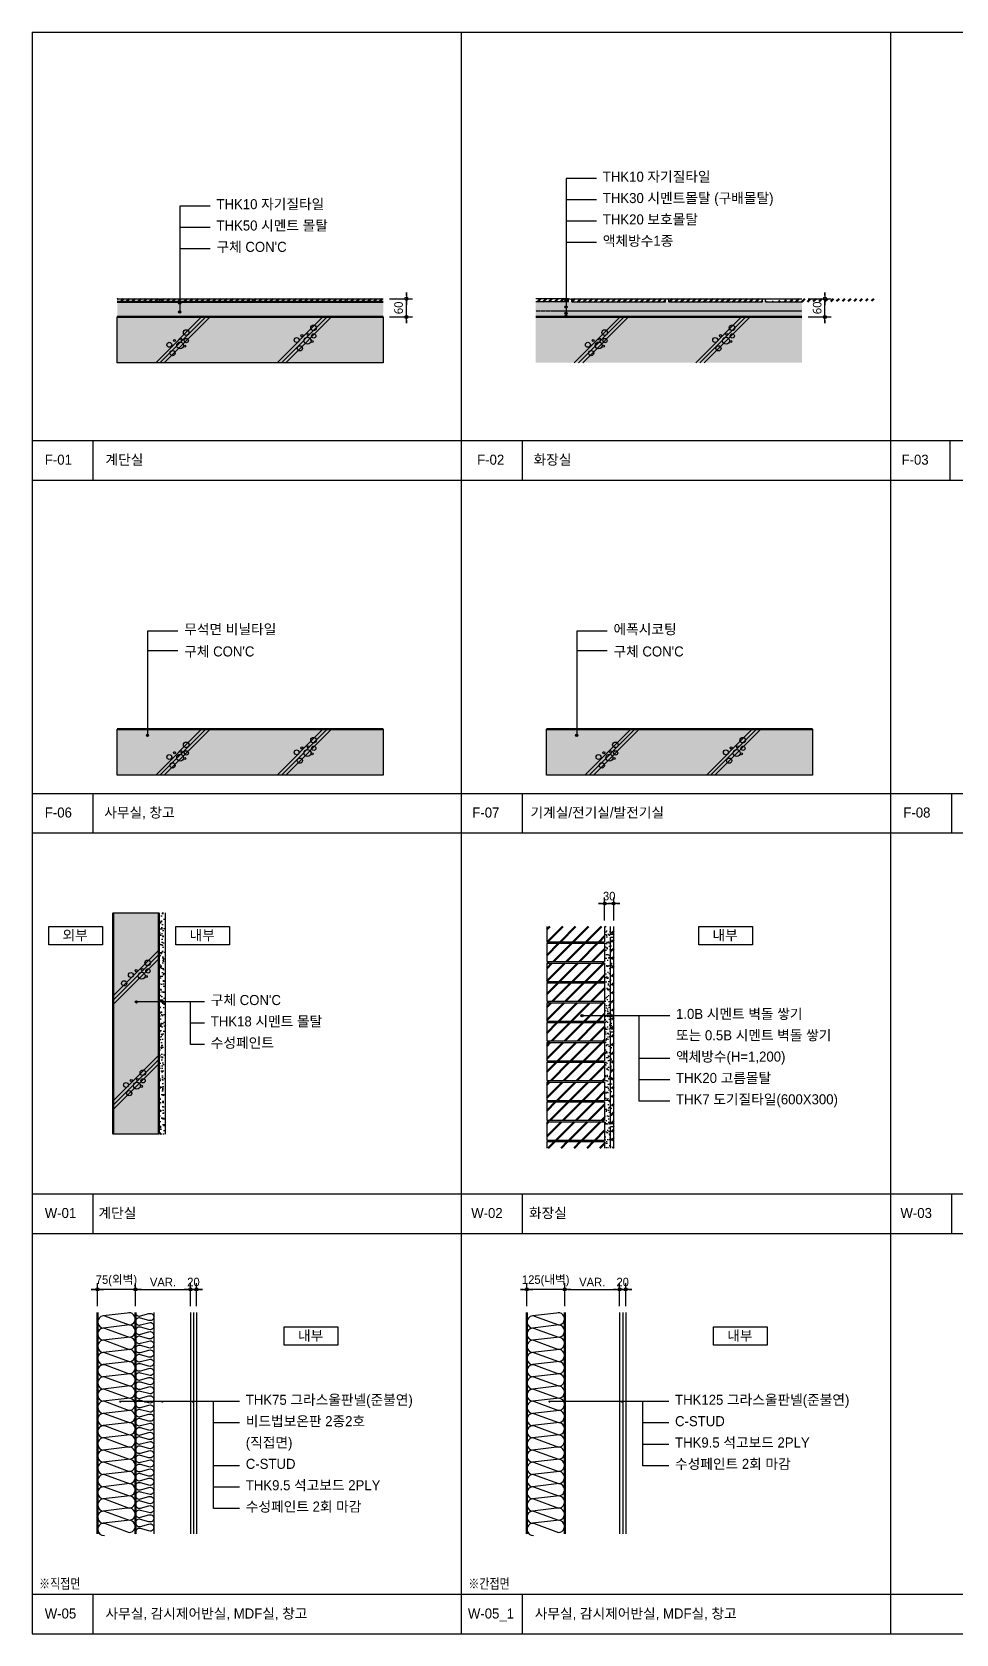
# Model space of a CAD drawing. Header units: millimetres. Extents: x 759136 to 783884, y -498149 to -492840.
# Drawn here: x 767636 to 770666, y -498091 to -492840 of the extents above; entities that cross this region are included whole.
import ezdxf

# ---------------------------------------------------------------- set-up
doc = ezdxf.new("R2010")
doc.units = ezdxf.units.MM
doc.linetypes.add('HIDDEN', pattern=[2, 1, -1])
doc.layers.get('DEFPOINTS').update_dxf_attribs({"lineweight": 13})
for name, color, linetype in [('3TEX', 3, 'Continuous'), ('4ETC', 4, 'Continuous'), ('7SYM', 7, 'Continuous'), ('9', 7, 'Continuous'), ('COLM', 2, 'Continuous'), ('DETL', 6, 'Continuous'), ('DIM', 8, 'Continuous'), ('ETC', 8, 'Continuous'), ('FIN', 6, 'Continuous'), ('FIN1', 8, 'Continuous'), ('HAT', 5, 'Continuous'), ('HAT9', 9, 'Continuous'), ('S2', 253, 'Continuous'), ('SY', 1, 'Continuous'), ('TEXT', 7, 'Continuous'), ('WAL', 3, 'Continuous')]:
    doc.layers.add(name, color=color, linetype=linetype)
doc.layers.add('보조선', color=155, linetype='Continuous', plot=False)
doc.styles.add('1', font='')
doc.styles.add('나눔고딕', font='')
doc.styles.add('울릉도L', font='')
doc.styles.get('1').set_extended_font_data('Dotum')
doc.styles.get('나눔고딕').set_extended_font_data('Dotum')
doc.styles.get('울릉도L').set_extended_font_data('NanumGothic')
doc.dimstyles.new('SAMOO-3', dxfattribs={"dimscale": 200, "dimtxt": 3.5, "dimasz": 1, "dimexe": 2, "dimexo": 2, "dimgap": 1, "dimtad": 1, "dimdec": 0, "dimlunit": 6, "dimtxsty": '나눔고딕', "dimblk": 'dimdot', "dimcen": 2.5, "dimdle": 1.5, "dimclrt": 2, "dimazin": 0, "dimtfac": 1, "dimtdec": 0, "dimtix": 1, "dimtmove": 2, "dimatfit": 3, "dimfxl": 1, "dimtvp": 1, "dimtolj": 1, "dimtzin": 0, "dimarcsym": 0})
pattern_1 = [(45, (-17008227.869, -825383.398), (-9.428090416, 9.428090416), [])]
pattern_2 = [(45, (-17004039.501, -824070.66), (-9.428090416, 9.428090416), [])]
pattern_3 = [(45, (-17004038.872, -824070.66), (-9.428090416, 9.428090416), [])]

# ---------------------------------------------------------------- blocks, each defined once
blk = doc.blocks.new('dimdot')
blk.add_line((-2, 0), (2, 0))
blk.add_circle((0, 0), 0.5)
blk = doc.blocks.new('*D32')
at = {"layer": 'DEFPOINTS', "color": 0}
for p in [(769543.9, -495696.3), (769513.9, -495771.7), (769543.9, -495771.7)]:
    blk.add_point(p, dxfattribs=at)
at = {"layer": 'DIM', "color": 0, "lineweight": -2}
for p, q in [((769513.9, -495751.7), (769513.9, -495676.3)), ((769543.9, -495751.7), (769543.9, -495676.3)), ((769503.9, -495696.3), (769493.9, -495696.3)), ((769513.9, -495696.3), (769543.9, -495696.3)), ((769553.9, -495696.3), (769563.9, -495696.3))]:
    blk.add_line(p, q, dxfattribs=at)
at = {"layer": 'DIM', "color": 0, "lineweight": -2, "xscale": 10, "yscale": 10, "zscale": 10}
blk.add_blockref('dimdot', (769513.9, -495696.3), dxfattribs=at)
at = {"layer": 'DIM', "color": 0, "lineweight": -2, "xscale": 10, "yscale": 10, "zscale": 10, "rotation": 180}
blk.add_blockref('dimdot', (769543.9, -495696.3), dxfattribs=at)
at = {"layer": 'DIM', "color": 2, "insert": (769528.9, -495672.2), "char_height": 28, "attachment_point": 5, "style": '나눔고딕'}
blk.add_mtext('\\A1;30', dxfattribs=at)
blk = doc.blocks.new('*D34')
at = {"layer": 'DEFPOINTS', "color": 0}
for p in [(768788, -493713.8), (768863.5, -493713.8), (768788, -493773.8)]:
    blk.add_point(p, dxfattribs=at)
at = {"layer": 'DIM', "color": 0, "lineweight": -2}
for p, q in [((768863.5, -493703.8), (768863.5, -493693.8)), ((768808, -493713.8), (768883.5, -493713.8)), ((768863.5, -493773.8), (768863.5, -493713.8)), ((768808, -493773.8), (768883.5, -493773.8)), ((768863.5, -493783.8), (768863.5, -493793.8))]:
    blk.add_line(p, q, dxfattribs=at)
at = {"layer": 'DIM', "color": 0, "lineweight": -2, "xscale": 10, "yscale": 10, "zscale": 10}
for p, rotation in [((768863.5, -493713.8), 270), ((768863.5, -493773.8), 90)]:
    blk.add_blockref('dimdot', p, dxfattribs=dict(at, rotation=rotation))
at = {"layer": 'DIM', "color": 2, "insert": (768838.2, -493743.8), "char_height": 28, "attachment_point": 5, "rotation": 90, "style": '울릉도L'}
blk.add_mtext('\\A1;60', dxfattribs=at)
blk = doc.blocks.new('*D35')
at = {"layer": 'DEFPOINTS', "color": 0}
for p in [(770161, -493713.8), (770236.5, -493713.8), (770161, -493773.8)]:
    blk.add_point(p, dxfattribs=at)
at = {"layer": 'DIM', "color": 0, "lineweight": -2}
for p, q in [((770236.5, -493703.8), (770236.5, -493693.8)), ((770181, -493713.8), (770256.5, -493713.8)), ((770236.5, -493773.8), (770236.5, -493713.8)), ((770181, -493773.8), (770256.5, -493773.8)), ((770236.5, -493783.8), (770236.5, -493793.8))]:
    blk.add_line(p, q, dxfattribs=at)
at = {"layer": 'DIM', "color": 0, "lineweight": -2, "xscale": 10, "yscale": 10, "zscale": 10}
for p, rotation in [((770236.5, -493713.8), 270), ((770236.5, -493773.8), 90)]:
    blk.add_blockref('dimdot', p, dxfattribs=dict(at, rotation=rotation))
at = {"layer": 'DIM', "color": 2, "insert": (770211.2, -493743.8), "char_height": 28, "attachment_point": 5, "rotation": 90, "style": '울릉도L'}
blk.add_mtext('\\A1;60', dxfattribs=at)
blk = doc.blocks.new('*D36')
at = {"layer": 'DEFPOINTS', "color": 0}
for p in [(768155.2, -496961.2), (768155.2, -497036.7), (768175.2, -497036.7)]:
    blk.add_point(p, dxfattribs=at)
at = {"layer": 'DIM', "color": 0, "lineweight": -2}
for p, q in [((768155.2, -497016.7), (768155.2, -496941.2)), ((768175.2, -497016.7), (768175.2, -496941.2)), ((768145.2, -496961.2), (768135.2, -496961.2)), ((768175.2, -496961.2), (768155.2, -496961.2)), ((768185.2, -496961.2), (768195.2, -496961.2))]:
    blk.add_line(p, q, dxfattribs=at)
at = {"layer": 'DIM', "color": 0, "lineweight": -2, "xscale": 10, "yscale": 10, "zscale": 10}
blk.add_blockref('dimdot', (768155.2, -496961.2), dxfattribs=at)
at = {"layer": 'DIM', "color": 0, "lineweight": -2, "xscale": 10, "yscale": 10, "zscale": 10, "rotation": 180}
blk.add_blockref('dimdot', (768175.2, -496961.2), dxfattribs=at)
at = {"layer": 'DIM', "color": 2, "insert": (768165.2, -496937.2), "char_height": 28, "attachment_point": 5, "style": '나눔고딕'}
blk.add_mtext('\\A1;20', dxfattribs=at)
blk = doc.blocks.new('*D37')
at = {"layer": 'DEFPOINTS', "color": 0}
for p in [(768155.2, -496961.2), (767975.2, -497036.7), (768155.2, -497036.7)]:
    blk.add_point(p, dxfattribs=at)
at = {"layer": 'DIM', "color": 0, "lineweight": -2}
for p, q in [((767975.2, -497016.7), (767975.2, -496941.2)), ((768155.2, -497016.7), (768155.2, -496941.2)), ((767985.2, -496961.2), (768145.2, -496961.2))]:
    blk.add_line(p, q, dxfattribs=at)
at = {"layer": 'DIM', "color": 0, "lineweight": -2, "xscale": 10, "yscale": 10, "zscale": 10, "rotation": 180}
blk.add_blockref('dimdot', (767975.2, -496961.2), dxfattribs=at)
at = {"layer": 'DIM', "color": 0, "lineweight": -2, "xscale": 10, "yscale": 10, "zscale": 10}
blk.add_blockref('dimdot', (768155.2, -496961.2), dxfattribs=at)
at = {"layer": 'DIM', "color": 2, "insert": (768065.2, -496937.2), "char_height": 28, "attachment_point": 5, "style": '나눔고딕'}
blk.add_mtext('\\A1;VAR.', dxfattribs=at)
blk = doc.blocks.new('*D38')
at = {"layer": 'DEFPOINTS', "color": 0}
for p in [(767850.2, -496961.2), (767850.2, -497036.7), (767975.2, -497036.7)]:
    blk.add_point(p, dxfattribs=at)
at = {"layer": 'DIM', "color": 0, "lineweight": -2}
for p, q in [((767850.2, -497016.7), (767850.2, -496941.2)), ((767975.2, -497016.7), (767975.2, -496941.2)), ((767840.2, -496961.2), (767830.2, -496961.2)), ((767975.2, -496961.2), (767850.2, -496961.2)), ((767985.2, -496961.2), (767995.2, -496961.2))]:
    blk.add_line(p, q, dxfattribs=at)
at = {"layer": 'DIM', "color": 0, "lineweight": -2, "xscale": 10, "yscale": 10, "zscale": 10}
blk.add_blockref('dimdot', (767850.2, -496961.2), dxfattribs=at)
at = {"layer": 'DIM', "color": 0, "lineweight": -2, "xscale": 10, "yscale": 10, "zscale": 10, "rotation": 180}
blk.add_blockref('dimdot', (767975.2, -496961.2), dxfattribs=at)
at = {"layer": 'DIM', "color": 2, "insert": (767912.7, -496933.3), "char_height": 28, "attachment_point": 5, "style": '나눔고딕'}
blk.add_mtext('\\A1;75(외벽)', dxfattribs=at)
blk = doc.blocks.new('insul2')
blk.add_lwpolyline([(0.199, 0.194), (0.439, 0.844, 1.172784), (0.127, 0.794), (0.199, 0.164, 0.995634), (0.519, 0.194)], format="xyb")
blk = doc.blocks.new('*D16')
at = {"layer": 'DEFPOINTS', "color": 0}
for p in [(769563.2, -496961.2), (769563.2, -497036.7), (769583.2, -497036.7)]:
    blk.add_point(p, dxfattribs=at)
at = {"layer": 'DIM', "color": 0, "lineweight": -2}
for p, q in [((769563.2, -497016.7), (769563.2, -496941.2)), ((769583.2, -497016.7), (769583.2, -496941.2)), ((769553.2, -496961.2), (769543.2, -496961.2)), ((769583.2, -496961.2), (769563.2, -496961.2)), ((769593.2, -496961.2), (769603.2, -496961.2))]:
    blk.add_line(p, q, dxfattribs=at)
at = {"layer": 'DIM', "color": 0, "lineweight": -2, "xscale": 10, "yscale": 10, "zscale": 10}
blk.add_blockref('dimdot', (769563.2, -496961.2), dxfattribs=at)
at = {"layer": 'DIM', "color": 0, "lineweight": -2, "xscale": 10, "yscale": 10, "zscale": 10, "rotation": 180}
blk.add_blockref('dimdot', (769583.2, -496961.2), dxfattribs=at)
at = {"layer": 'DIM', "color": 2, "insert": (769573.2, -496937.2), "char_height": 28, "attachment_point": 5, "style": '나눔고딕'}
blk.add_mtext('\\A1;20', dxfattribs=at)
blk = doc.blocks.new('*D17')
at = {"layer": 'DEFPOINTS', "color": 0}
for p in [(769563.2, -496961.2), (769383.2, -497036.7), (769563.2, -497036.7)]:
    blk.add_point(p, dxfattribs=at)
at = {"layer": 'DIM', "color": 0, "lineweight": -2}
for p, q in [((769383.2, -497016.7), (769383.2, -496941.2)), ((769563.2, -497016.7), (769563.2, -496941.2)), ((769393.2, -496961.2), (769553.2, -496961.2))]:
    blk.add_line(p, q, dxfattribs=at)
at = {"layer": 'DIM', "color": 0, "lineweight": -2, "xscale": 10, "yscale": 10, "zscale": 10, "rotation": 180}
blk.add_blockref('dimdot', (769383.2, -496961.2), dxfattribs=at)
at = {"layer": 'DIM', "color": 0, "lineweight": -2, "xscale": 10, "yscale": 10, "zscale": 10}
blk.add_blockref('dimdot', (769563.2, -496961.2), dxfattribs=at)
at = {"layer": 'DIM', "color": 2, "insert": (769473.2, -496937.2), "char_height": 28, "attachment_point": 5, "style": '나눔고딕'}
blk.add_mtext('\\A1;VAR.', dxfattribs=at)
blk = doc.blocks.new('*D18')
at = {"layer": 'DEFPOINTS', "color": 0}
for p in [(769258.2, -496961.2), (769258.2, -497036.7), (769383.2, -497036.7)]:
    blk.add_point(p, dxfattribs=at)
at = {"layer": 'DIM', "color": 0, "lineweight": -2}
for p, q in [((769258.2, -497016.7), (769258.2, -496941.2)), ((769383.2, -497016.7), (769383.2, -496941.2)), ((769248.2, -496961.2), (769238.2, -496961.2)), ((769383.2, -496961.2), (769258.2, -496961.2)), ((769393.2, -496961.2), (769403.2, -496961.2))]:
    blk.add_line(p, q, dxfattribs=at)
at = {"layer": 'DIM', "color": 0, "lineweight": -2, "xscale": 10, "yscale": 10, "zscale": 10}
blk.add_blockref('dimdot', (769258.2, -496961.2), dxfattribs=at)
at = {"layer": 'DIM', "color": 0, "lineweight": -2, "xscale": 10, "yscale": 10, "zscale": 10, "rotation": 180}
blk.add_blockref('dimdot', (769383.2, -496961.2), dxfattribs=at)
at = {"layer": 'DIM', "color": 2, "insert": (769320.7, -496933.3), "char_height": 28, "attachment_point": 5, "style": '나눔고딕'}
blk.add_mtext('\\A1;125(내벽)', dxfattribs=at)

msp = doc.modelspace()

# ---------------------------------------------------------------- hatches: boundary and pattern name
at = {"layer": 'FIN1'}
h = msp.add_hatch(dxfattribs=at)
h.set_pattern_fill('AR-SAND', color=256, scale=10, style=0)
h.set_pattern_definition([(37.5, (-17008170.676, -832031.241), (-0.629933581, 19.26823769), [0, -15.2, 0, -17, 0, -16.25]), (7.5, (-17008170.676, -832031.241), (17.697767053, 28.221460652), [0, -8.2, 0, -13.7, 0, -5.25]), (327.5, (-17008182.976, -832031.241), (31.141418618, 0.056590535), [0, -5, 0, -18, 0, -23.5]), (317.5, (-17008182.976, -832031.241), (30.061266046, 8.77675565), [0, -2.5, 0, -11.8, 0, -13.5])])
edge = h.paths.add_edge_path()
edge.add_line((767915.2, -493723.8), (768788, -493723.8))
edge.add_line((768788, -493723.8), (768787.3, -493773.8))
edge.add_line((768787.3, -493773.8), (767915.8, -493773.8))
edge.add_line((767915.8, -493773.8), (767915.2, -493703.8))
h = msp.add_hatch(dxfattribs=at)
h.set_pattern_fill('AR-SAND', color=256, scale=10, style=0)
h.set_pattern_definition([(37.5, (-17004141.68, -830889.146), (-0.629933581, 19.26823769), [0, -15.2, 0, -17, 0, -16.25]), (7.5, (-17004141.68, -830889.146), (17.697767053, 28.221460652), [0, -8.2, 0, -13.7, 0, -5.25]), (327.5, (-17004153.98, -830889.146), (31.141418618, 0.056590535), [0, -5, 0, -18, 0, -23.5]), (317.5, (-17004153.98, -830889.146), (30.061266046, 8.77675565), [0, -2.5, 0, -11.8, 0, -13.5])])
h.paths.add_polyline_path([(770161, -493723.8), (770161, -493773.8), (769288.2, -493773.8), (769288.2, -493723.8)])
h = msp.add_hatch(dxfattribs=at)
h.set_pattern_fill('AR-SAND', color=256, scale=10, style=0)
h.set_pattern_definition([(37.5, (-17009654.307, -832179.44), (-0.629933581, 19.26823769), [0, -15.2, 0, -17, 0, -16.25]), (7.5, (-17009654.307, -832179.44), (17.697767053, 28.221460652), [0, -8.2, 0, -13.7, 0, -5.25]), (327.5, (-17009666.607, -832179.44), (31.141418618, 0.056590535), [0, -5, 0, -18, 0, -23.5]), (317.5, (-17009666.607, -832179.44), (30.061266046, 8.77675565), [0, -2.5, 0, -11.8, 0, -13.5])])
h.paths.add_polyline_path([(768052.2, -495726.4), (768070.2, -495726.4), (768070.2, -496452.6), (768052.2, -496452.6)])
h = msp.add_hatch(dxfattribs=at)
h.set_pattern_fill('AR-SAND', color=256, scale=10, style=0)
h.set_pattern_definition([(37.5, (-17006901.852, -823949.294), (-0.629933581, 19.26823769), [0, -15.2, 0, -17, 0, -16.25]), (7.5, (-17006901.852, -823949.294), (17.697767053, 28.221460652), [0, -8.2, 0, -13.7, 0, -5.25]), (327.5, (-17006914.152, -823949.294), (31.141418618, 0.056590535), [0, -5, 0, -18, 0, -23.5]), (317.5, (-17006914.152, -823949.294), (30.061266046, 8.77675565), [0, -2.5, 0, -11.8, 0, -13.5])])
h.paths.add_polyline_path([(769513.9, -495771.7), (769536.9, -495771.7), (769536.9, -496497.9), (769513.9, -496497.9)])
at = {"layer": 'HAT', "lineweight": 50}
h = msp.add_hatch(dxfattribs=at)
h.set_pattern_fill('_USER', color=256, scale=13.333333, angle=45, pattern_type=0)
h.set_pattern_definition(pattern_1)
h.paths.add_polyline_path([(767915.2, -493713.8), (767915.2, -493723.8), (768052.8, -493723.8), (768052.8, -493713.8)])
h = msp.add_hatch(dxfattribs=at)
h.set_pattern_fill('_USER', color=256, scale=13.333333, angle=45, pattern_type=0)
h.set_pattern_definition(pattern_1)
h.paths.add_polyline_path([(768057.8, -493723.8), (768357.8, -493723.8), (768357.8, -493713.8), (768057.8, -493713.8)])
h = msp.add_hatch(dxfattribs=at)
h.set_pattern_fill('_USER', color=256, scale=13.333333, angle=45, pattern_type=0)
h.set_pattern_definition(pattern_1)
h.paths.add_polyline_path([(768362.8, -493723.8), (768662.8, -493723.8), (768662.8, -493713.8), (768362.8, -493713.8)])
h = msp.add_hatch(dxfattribs=at)
h.set_pattern_fill('_USER', color=256, scale=13.333333, angle=45, pattern_type=0)
h.set_pattern_definition(pattern_1)
h.paths.add_polyline_path([(768788, -493723.8), (768788, -493713.8), (768667.8, -493713.8), (768667.8, -493723.8)])
h = msp.add_hatch(dxfattribs=at)
h.set_pattern_fill('_USER', color=256, scale=13.333333, angle=45, pattern_type=0)
h.set_pattern_definition(pattern_3)
h.paths.add_polyline_path([(769395.6, -493723.8), (769395.6, -493713.8), (769288.2, -493713.8), (769288.2, -493723.8)])
h = msp.add_hatch(dxfattribs=at)
h.set_pattern_fill('_USER', color=256, scale=13.333333, angle=45, pattern_type=0)
h.set_pattern_definition(pattern_3)
h.paths.add_polyline_path([(769406.7, -493723.8), (769406.7, -493713.8), (769714, -493713.8), (769714, -493723.8)])
h = msp.add_hatch(dxfattribs=at)
h.set_pattern_fill('_USER', color=256, scale=13.333333, angle=45, pattern_type=0)
h.set_pattern_definition(pattern_2)
h.paths.add_polyline_path([(769724, -493723.8), (769724, -493713.8), (770031.2, -493713.8), (770031.2, -493723.8)])
h = msp.add_hatch(dxfattribs=at)
h.set_pattern_fill('_USER', color=256, scale=13.333333, angle=45, pattern_type=0)
h.set_pattern_definition(pattern_2)
edge = h.paths.add_edge_path()
edge.add_line((770398.4, -493720.8), (770398.4, -493713.8))
edge.add_line((770041.2, -493713.8), (770160.4, -493713.8))
edge.add_line((770041.2, -493723.8), (770041.2, -493713.8))
edge.add_line((770041.2, -493723.8), (770160.4, -493723.8))
h = msp.add_hatch(dxfattribs=at)
h.set_pattern_fill('_USER', color=256, scale=20, angle=45, pattern_type=0)
h.set_pattern_definition([(45, (-17006880.174, -831082.717), (-14.142135624, 14.142135624), [])])
h.paths.add_polyline_path([(769536.9, -495771.7), (769543.9, -495771.7), (769543.9, -495797.1), (769536.9, -495797.1)])
h.paths.add_polyline_path([(769536.9, -495807.1), (769543.9, -495807.1), (769543.9, -496107.1), (769536.9, -496107.1)])
h.paths.add_polyline_path([(769536.9, -496117.1), (769543.9, -496117.1), (769543.9, -496417.1), (769536.9, -496417.1)])
h.paths.add_polyline_path([(769536.9, -496427.1), (769543.9, -496427.1), (769543.9, -496497.9), (769536.9, -496497.9)])
at = {"layer": 'HAT9', "lineweight": 50}
h = msp.add_hatch(dxfattribs=at)
h.set_pattern_fill('_USER', color=256, scale=30, angle=45, pattern_type=0)
h.set_pattern_definition([(45, (-17013823.743, -827887.508), (-21.213203436, 21.213203436), [])])
h.paths.add_polyline_path([(769513.9, -495771.7), (769323.9, -495771.7), (769323.9, -495821.7), (769513.9, -495821.7)])
h.paths.add_polyline_path([(769513.9, -495826.7), (769323.9, -495826.7), (769323.9, -495886.7), (769513.9, -495886.7)])
h.paths.add_polyline_path([(769513.9, -495891.7), (769323.9, -495891.7), (769323.9, -495951.7), (769513.9, -495951.7)])
h.paths.add_polyline_path([(769513.9, -495956.7), (769323.9, -495956.7), (769323.9, -496016.7), (769513.9, -496016.7)])
h.paths.add_polyline_path([(769513.9, -496021.7), (769323.9, -496021.7), (769323.9, -496081.7), (769513.9, -496081.7)])
h.paths.add_polyline_path([(769513.9, -496086.7), (769323.9, -496086.7), (769323.9, -496146.7), (769513.9, -496146.7)])
h.paths.add_polyline_path([(769513.9, -496151.7), (769323.9, -496151.7), (769323.9, -496211.7), (769513.9, -496211.7)])
h.paths.add_polyline_path([(769513.9, -496241), (769513.9, -496216.7), (769323.9, -496216.7), (769323.9, -496276.7), (769513.9, -496276.7)])
h.paths.add_polyline_path([(769513.9, -496281.7), (769323.9, -496281.7), (769323.9, -496341.7), (769513.9, -496341.7)])
h.paths.add_polyline_path([(769513.9, -496346.7), (769323.9, -496346.7), (769323.9, -496406.7), (769513.9, -496406.7)])
h.paths.add_polyline_path([(769513.9, -496411.7), (769323.9, -496411.7), (769323.9, -496471.7), (769513.9, -496471.7)])
h.paths.add_polyline_path([(769513.9, -496476.7), (769323.9, -496476.7), (769323.9, -496497.9), (769513.9, -496497.9)])
at = {"layer": 'S2'}
for points in [[(767915.2, -493773.8), (768788, -493773.8), (768788, -493923.8), (767915.2, -493923.8)], [(769288.2, -493773.8), (770161, -493773.8), (770161, -493923.8), (769288.2, -493923.8)], [(767915.2, -495125.3), (768788, -495125.3), (768788, -495275.3), (767915.2, -495275.3)], [(769323.2, -495125.3), (770196, -495125.3), (770196, -495275.3), (769323.2, -495275.3)], [(768052.2, -495726.4), (768052.2, -496452.6), (767902.2, -496452.6), (767902.2, -495726.4)]]:
    msp.add_hatch(color=256, dxfattribs=at).paths.add_polyline_path(points)
at = {"layer": 'SY', "ltscale": 0.05}
h = msp.add_hatch(color=256, dxfattribs=at)
edge = h.paths.add_edge_path()
edge.add_arc((768120.3, -493728), 3.75, 90, 450)
h = msp.add_hatch(color=256, dxfattribs=at)
edge = h.paths.add_edge_path()
edge.add_arc((768120.3, -493728), 3.75, 90, 450, ccw=False)
h = msp.add_hatch(color=256, dxfattribs=at)
edge = h.paths.add_edge_path()
edge.add_arc((769387.5, -493718.8), 3.75, 90, 450)
h = msp.add_hatch(color=256, dxfattribs=at)
edge = h.paths.add_edge_path()
edge.add_arc((769387.5, -493718.8), 3.75, 90, 450, ccw=False)
h = msp.add_hatch(color=256, dxfattribs=at)
edge = h.paths.add_edge_path()
edge.add_arc((769387.5, -493741.3), 3.75, 90, 450)
h = msp.add_hatch(color=256, dxfattribs=at)
edge = h.paths.add_edge_path()
edge.add_arc((769387.5, -493741.3), 3.75, 90, 450, ccw=False)
h = msp.add_hatch(color=256, dxfattribs=at)
edge = h.paths.add_edge_path()
edge.add_arc((768120.3, -493757.6), 3.75, 90, 450)
h = msp.add_hatch(color=256, dxfattribs=at)
edge = h.paths.add_edge_path()
edge.add_arc((768120.3, -493757.6), 3.75, 90, 450, ccw=False)
h = msp.add_hatch(color=256, dxfattribs=at)
edge = h.paths.add_edge_path()
edge.add_arc((769387.5, -493761.7), 3.75, 90, 450)
h = msp.add_hatch(color=256, dxfattribs=at)
edge = h.paths.add_edge_path()
edge.add_arc((769387.5, -493761.7), 3.75, 90, 450, ccw=False)
h = msp.add_hatch(color=256, dxfattribs=at)
edge = h.paths.add_edge_path()
edge.add_arc((769387.5, -493771.8), 3.75, 90, 450, ccw=False)
h = msp.add_hatch(color=256, dxfattribs=at)
edge = h.paths.add_edge_path()
edge.add_arc((768014.5, -495145.3), 3.75, 90, 450)
h = msp.add_hatch(color=256, dxfattribs=at)
edge = h.paths.add_edge_path()
edge.add_arc((768014.5, -495145.3), 3.75, 90, 450, ccw=False)
h = msp.add_hatch(color=256, dxfattribs=at)
edge = h.paths.add_edge_path()
edge.add_arc((769422.5, -495145.3), 3.75, 90, 450)
h = msp.add_hatch(color=256, dxfattribs=at)
edge = h.paths.add_edge_path()
edge.add_arc((769422.5, -495145.3), 3.75, 90, 450, ccw=False)
h = msp.add_hatch(color=256, dxfattribs=at)
edge = h.paths.add_edge_path()
edge.add_arc((767978.3, -496018.7), 3.75, 90, 450)
h = msp.add_hatch(color=256, dxfattribs=at)
edge = h.paths.add_edge_path()
edge.add_arc((767978.3, -496018.7), 3.75, 90, 450, ccw=False)
h = msp.add_hatch(color=256, dxfattribs=at)
edge = h.paths.add_edge_path()
edge.add_arc((767978.3, -496018.7), 3.75, 90, 450, ccw=False)
h = msp.add_hatch(color=256, dxfattribs=at)
edge = h.paths.add_edge_path()
edge.add_arc((768064.6, -496018.7), 3.75, 90, 450)
h = msp.add_hatch(color=256, dxfattribs=at)
edge = h.paths.add_edge_path()
edge.add_arc((768064.6, -496018.7), 3.75, 90, 450, ccw=False)
h = msp.add_hatch(color=256, dxfattribs=at)
edge = h.paths.add_edge_path()
edge.add_arc((769440, -496064.1), 3.75, 90, 450)
h = msp.add_hatch(color=256, dxfattribs=at)
edge = h.paths.add_edge_path()
edge.add_arc((769440, -496064.1), 3.75, 90, 450, ccw=False)
h = msp.add_hatch(color=256, dxfattribs=at)
edge = h.paths.add_edge_path()
edge.add_arc((769525, -496064.1), 3.75, 90, 450)
h = msp.add_hatch(color=256, dxfattribs=at)
edge = h.paths.add_edge_path()
edge.add_arc((769525, -496064.1), 3.75, 90, 450, ccw=False)
h = msp.add_hatch(color=256, dxfattribs=at)
edge = h.paths.add_edge_path()
edge.add_arc((769536.3, -496064.1), 3.75, 90, 450)
h = msp.add_hatch(color=256, dxfattribs=at)
edge = h.paths.add_edge_path()
edge.add_arc((769536.3, -496064.1), 3.75, 90, 450, ccw=False)
h = msp.add_hatch(color=256, dxfattribs=at)
edge = h.paths.add_edge_path()
edge.add_arc((767925.1, -497329.1), 3.75, 90, 450)
h = msp.add_hatch(color=256, dxfattribs=at)
edge = h.paths.add_edge_path()
edge.add_arc((768006.2, -497329.1), 3.75, 90, 450)
h = msp.add_hatch(color=256, dxfattribs=at)
edge = h.paths.add_edge_path()
edge.add_arc((768063.3, -497329.1), 3.75, 90, 450)
h = msp.add_hatch(color=256, dxfattribs=at)
edge = h.paths.add_edge_path()
edge.add_arc((768163, -497329.1), 3.75, 90, 450)
h = msp.add_hatch(color=256, dxfattribs=at)
edge = h.paths.add_edge_path()
edge.add_arc((769333.1, -497329.1), 3.75, 90, 450)
h = msp.add_hatch(color=256, dxfattribs=at)
edge = h.paths.add_edge_path()
edge.add_arc((769571, -497329.1), 3.75, 90, 450)

# ---------------------------------------------------------------- linework, layer by layer
at = {"layer": '4ETC'}
for p, q in [((768052.8, -493713.8), (768052.8, -493723.8)), ((768057.8, -493713.8), (768057.8, -493723.8)), ((768357.8, -493713.8), (768357.8, -493723.8)), ((768362.8, -493713.8), (768362.8, -493723.8)), ((768662.8, -493713.8), (768662.8, -493723.8)), ((768667.8, -493713.8), (768667.8, -493723.8)), ((769395.6, -493713.8), (769288.2, -493713.8)), ((769395.6, -493723.8), (769288.2, -493723.8)), ((769395.6, -493723.8), (769395.6, -493713.8)), ((769406.7, -493713.8), (769714, -493713.8)), ((769406.7, -493723.8), (769406.7, -493713.8)), ((769406.7, -493723.8), (769714, -493723.8)), ((769714, -493723.8), (769714, -493713.8)), ((769724, -493713.8), (770031.2, -493713.8)), ((769724, -493723.8), (769724, -493713.8)), ((769724, -493723.8), (770031.2, -493723.8)), ((770031.2, -493723.8), (770031.2, -493713.8)), ((770041.2, -493713.8), (770161, -493713.8)), ((770041.2, -493723.8), (770041.2, -493713.8)), ((770041.2, -493723.8), (770161, -493723.8))]:
    msp.add_line(p, q, dxfattribs=at)
at = {"layer": '4ETC', "lineweight": 50}
for p, q in [((767850.2, -497036.7), (767850.2, -497762.9)), ((767975.2, -497036.7), (767975.2, -497762.9)), ((769258.2, -497036.7), (769258.2, -497762.9)), ((769383.2, -497036.7), (769383.2, -497762.9))]:
    msp.add_line(p, q, dxfattribs=at)
at = {"layer": '4ETC'}
for points in [[(767915.2, -493713.8), (768052.8, -493713.8)], [(767915.2, -493723.8), (768052.8, -493723.8)], [(768057.8, -493713.8), (768357.8, -493713.8)], [(768057.8, -493723.8), (768357.8, -493723.8)], [(768362.8, -493713.8), (768662.8, -493713.8)], [(768362.8, -493723.8), (768662.8, -493723.8)], [(768667.8, -493713.8), (768788, -493713.8)], [(768667.8, -493723.8), (768788, -493723.8)]]:
    msp.add_lwpolyline(points, dxfattribs=at)
for centre, radius, start, end in [((768055.3, -493713.8), 2.5, 180, 0), ((768360.3, -493713.8), 2.5, 180, 0), ((768665.3, -493713.8), 2.5, 180, 0), ((769401.2, -493701.9), 13.2, 245.0635, 294.9365), ((769719, -493701.7), 13.1, 247.6477, 292.3523), ((770036.2, -493701.7), 13.1, 247.6477, 292.3523)]:
    msp.add_arc(centre, radius, start, end, dxfattribs=at)
at = {"layer": '7SYM'}
for points in [[(767691, -495771.5), (767866.6, -495771.5), (767866.6, -495831.5), (767691, -495831.5)], [(768107.7, -495771.5), (768283.4, -495771.5), (768283.4, -495831.5), (768107.7, -495831.5)], [(769823, -495771.5), (769998.6, -495771.5), (769998.6, -495831.5), (769823, -495831.5)], [(768463.3, -497084.2), (768638.9, -497084.2), (768638.9, -497144.2), (768463.3, -497144.2)], [(769871.3, -497084.2), (770046.9, -497084.2), (770046.9, -497144.2), (769871.3, -497144.2)]]:
    msp.add_lwpolyline(points, close=True, dxfattribs=at)
at = {"layer": '9'}
for p, q in [((767635.7, -492839.7), (767635.7, -498090.7)), ((767635.7, -492839.7), (774675.7, -492839.7)), ((769043.7, -492839.7), (769043.7, -498090.7)), ((770451.7, -492839.7), (770451.7, -495465.2)), ((767635.7, -494178.6), (774675.7, -494178.6)), ((767835.7, -494178.6), (767835.7, -494308.6)), ((769243.7, -494178.6), (769243.7, -494308.6)), ((770645.8, -494178.6), (770645.8, -494308.6)), ((767635.7, -494308.6), (774675.7, -494308.6)), ((767635.7, -495335.2), (774675.7, -495335.2)), ((767835.7, -495335.2), (767835.7, -495465.2)), ((767835.7, -495335.2), (767835.7, -495465.2)), ((769243.7, -495335.2), (769243.7, -495465.2)), ((770651.7, -495335.2), (770651.7, -495465.2)), ((767635.7, -495465.2), (774675.7, -495465.2)), ((770451.7, -495465.2), (770451.7, -498090.7)), ((767635.7, -496647.9), (774675.7, -496647.9)), ((767835.7, -496647.9), (767835.7, -496777.9)), ((767835.7, -496647.9), (767835.7, -496777.9)), ((767835.7, -496647.9), (767835.7, -496777.9)), ((769243.7, -496647.9), (769243.7, -496777.9)), ((769243.7, -496647.9), (769243.7, -496777.9)), ((770651.7, -496647.9), (770651.7, -496777.9)), ((767635.7, -496777.9), (774675.7, -496777.9)), ((767635.7, -497960.7), (774675.7, -497960.7)), ((767835.7, -497960.7), (767835.7, -498090.7)), ((769243.7, -497960.7), (769243.7, -498090.7)), ((767635.7, -498090.7), (774675.7, -498090.7))]:
    msp.add_line(p, q, dxfattribs=at)
at = {"layer": 'COLM', "lineweight": 50}
for p, q in [((767915.2, -493773.8), (768788, -493773.8)), ((769288.2, -493773.8), (770161, -493773.8)), ((767915.2, -495125.3), (768788, -495125.3)), ((769323.2, -495125.3), (770196, -495125.3)), ((767902.2, -495726.4), (767902.2, -496452.6)), ((768052.2, -495726.4), (768052.2, -496452.6))]:
    msp.add_line(p, q, dxfattribs=at)
at = {"layer": 'DETL', "color": 5, "linetype": 'HIDDEN', "ltscale": 0.1}
msp.add_line((769288.2, -493753.8), (770161, -493753.8), dxfattribs=at)
at = {"layer": 'DETL'}
for p, q in [((769532.9, -495797.1), (769532.9, -495771.7)), ((769543.9, -495797.1), (769543.9, -495771.7)), ((769532.9, -495797.1), (769543.9, -495797.1)), ((769532.9, -495807.1), (769543.9, -495807.1)), ((769532.9, -496107.1), (769532.9, -495807.1)), ((769543.9, -496107.1), (769543.9, -495807.1)), ((769532.9, -496107.1), (769543.9, -496107.1)), ((769532.9, -496117.1), (769543.9, -496117.1)), ((769532.9, -496417.1), (769532.9, -496117.1)), ((769543.9, -496417.1), (769543.9, -496117.1)), ((769532.9, -496417.1), (769543.9, -496417.1)), ((769532.9, -496427.1), (769543.9, -496427.1)), ((769532.9, -496497.9), (769532.9, -496427.1)), ((769543.9, -496497.9), (769543.9, -496427.1))]:
    msp.add_line(p, q, dxfattribs=at)
for centre in [(769553.6, -495802.1), (769553.6, -496112.1), (769553.6, -496422.1)]:
    msp.add_arc(centre, 10.9, 152.693, 207.307, dxfattribs=at)
at = {"layer": 'ETC', "lineweight": 50}
msp.add_line((767915.2, -493723.8), (768788, -493723.8), dxfattribs=at)
at = {"layer": 'ETC'}
msp.add_line((768035.2, -497036.7), (768035.2, -497762.9), dxfattribs=at)
msp.add_lwpolyline([(767975.2, -497036.7, 0.524856), (767991.4, -497047.9), (768018.9, -497040.5, -1.449198), (768018.9, -497062.9), (767991.4, -497055.5, 0.524856), (767975.2, -497066.7, 0.524856), (767991.4, -497077.9), (768018.9, -497070.5, -1.449198), (768018.9, -497092.9), (767991.4, -497085.5, 0.524856), (767975.2, -497096.7, 0.524856), (767991.4, -497107.9), (768018.9, -497100.5, -1.449198), (768018.9, -497122.9), (767991.4, -497115.5, 0.524856), (767975.2, -497126.7, 0.524856), (767991.4, -497137.9), (768018.9, -497130.5, -1.449198), (768018.9, -497152.9), (767991.4, -497145.5, 0.524856), (767975.2, -497156.7, 0.524856), (767991.4, -497167.9), (768018.9, -497160.5, -1.449198), (768018.9, -497182.9), (767991.4, -497175.5, 0.524856), (767975.2, -497186.7, 0.524856), (767991.4, -497197.9), (768018.9, -497190.5, -1.449198), (768018.9, -497212.9), (767991.4, -497205.5, 0.524856), (767975.2, -497216.7, 0.524856), (767991.4, -497227.9), (768018.9, -497220.5, -1.449198), (768018.9, -497242.9), (767991.4, -497235.5, 0.524856), (767975.2, -497246.7, 0.524856), (767991.4, -497257.9), (768018.9, -497250.5, -1.449198), (768018.9, -497272.9), (767991.4, -497265.5, 0.524856), (767975.2, -497276.7, 0.524856), (767991.4, -497287.9), (768018.9, -497280.5, -1.449198), (768018.9, -497302.9), (767991.4, -497295.5, 0.524856), (767975.2, -497306.7, 0.524856), (767991.4, -497317.9), (768018.9, -497310.5, -1.449198), (768018.9, -497332.9), (767991.4, -497325.5, 0.524856), (767975.2, -497336.7, 0.524856), (767991.4, -497347.9), (768018.9, -497340.5, -1.449198), (768018.9, -497362.9), (767991.4, -497355.5, 0.524856), (767975.2, -497366.7, 0.524856), (767991.4, -497377.9), (768018.9, -497370.5, -1.449198), (768018.9, -497392.9), (767991.4, -497385.5, 0.524856), (767975.2, -497396.7, 0.524856), (767991.4, -497407.9), (768018.9, -497400.5, -1.449198), (768018.9, -497422.9), (767991.4, -497415.5, 0.524856), (767975.2, -497426.7, 0.524856), (767991.4, -497437.9), (768018.9, -497430.5, -1.449198), (768018.9, -497452.9), (767991.4, -497445.5, 0.524856), (767975.2, -497456.7, 0.524856), (767991.4, -497467.9), (768018.9, -497460.5, -1.449198), (768018.9, -497482.9), (767991.4, -497475.5, 0.524856), (767975.2, -497486.7, 0.524856), (767991.4, -497497.9), (768018.9, -497490.5, -1.449198), (768018.9, -497512.9), (767991.4, -497505.5, 0.524856), (767975.2, -497516.7, 0.524856), (767991.4, -497527.9), (768018.9, -497520.5, -1.449198), (768018.9, -497542.9), (767991.4, -497535.5, 0.524856), (767975.2, -497546.7, 0.524856), (767991.4, -497557.9), (768018.9, -497550.5, -1.449198), (768018.9, -497572.9), (767991.4, -497565.5, 0.524856), (767975.2, -497576.7, 0.524856), (767991.4, -497587.9), (768018.9, -497580.5, -1.449198), (768018.9, -497602.9), (767991.4, -497595.5, 0.524856), (767975.2, -497606.7, 0.524856), (767991.4, -497617.9), (768018.9, -497610.5, -1.449198), (768018.9, -497632.9), (767991.4, -497625.5, 0.524856), (767975.2, -497636.7, 0.524856), (767991.4, -497647.9), (768018.9, -497640.5, -1.449198), (768018.9, -497662.9), (767991.4, -497655.5, 0.524856), (767975.2, -497666.7, 0.524856), (767991.4, -497677.9), (768018.9, -497670.5, -1.449198), (768018.9, -497692.9), (767991.4, -497685.5, 0.524856), (767975.2, -497696.7, 0.524856), (767991.4, -497707.9), (768018.9, -497700.5, -1.449198), (768018.9, -497722.9), (767991.4, -497715.5, 0.524856), (767975.2, -497726.7, 0.524856), (767991.4, -497737.9), (768018.9, -497730.5, -1.449198), (768018.9, -497752.9), (767991.4, -497745.5, 0.524856), (767975.2, -497756.7, 0.13693), (767976.9, -497762.9, 0.13693)], format="xyb", dxfattribs=at)
at = {"layer": 'FIN'}
for p, q in [((767915.2, -495123.3), (768788, -495123.3)), ((769323.2, -495123.3), (770196, -495123.3)), ((768072.2, -495726.6), (768072.2, -496452.8)), ((768155.2, -497036.7), (768155.2, -497762.9)), ((768165.2, -497036.7), (768165.2, -497762.9)), ((768175.2, -497036.7), (768175.2, -497762.9)), ((769563.2, -497036.7), (769563.2, -497762.9)), ((769573.2, -497036.7), (769573.2, -497762.9)), ((769583.2, -497036.7), (769583.2, -497762.9))]:
    msp.add_line(p, q, dxfattribs=at)
at = {"layer": 'HAT'}
for p, q in [((768041.4, -493923.8), (768191.4, -493773.8)), ((768055.5, -493923.8), (768205.5, -493773.8)), ((768069.6, -493923.8), (768219.6, -493773.8)), ((768439.5, -493923.8), (768589.5, -493773.8)), ((768453.6, -493923.8), (768603.6, -493773.8)), ((768467.8, -493923.8), (768617.8, -493773.8)), ((769414.4, -493923.8), (769564.4, -493773.8)), ((769428.5, -493923.8), (769578.5, -493773.8)), ((769442.6, -493923.8), (769592.6, -493773.8)), ((769812.5, -493923.8), (769962.5, -493773.8)), ((769826.6, -493923.8), (769976.6, -493773.8)), ((769840.8, -493923.8), (769990.8, -493773.8)), ((768041.4, -495275.3), (768191.4, -495125.3)), ((768055.5, -495275.3), (768205.5, -495125.3)), ((768069.6, -495275.3), (768219.6, -495125.3)), ((768439.5, -495275.3), (768589.5, -495125.3)), ((768453.6, -495275.3), (768603.6, -495125.3)), ((768467.8, -495275.3), (768617.8, -495125.3)), ((769449.4, -495275.3), (769599.4, -495125.3)), ((769463.5, -495275.3), (769613.5, -495125.3)), ((769477.6, -495275.3), (769627.6, -495125.3)), ((769847.5, -495275.3), (769997.5, -495125.3)), ((769861.6, -495275.3), (770011.6, -495125.3)), ((769875.8, -495275.3), (770025.8, -495125.3)), ((767903.9, -495997), (768053.9, -495847)), ((767903.9, -496011.1), (768053.9, -495861.1)), ((767903.9, -496025.2), (768053.9, -495875.2)), ((767903.9, -496341.4), (768053.9, -496191.4)), ((767903.9, -496355.6), (768053.9, -496205.6)), ((767903.9, -496369.7), (768053.9, -496219.7))]:
    msp.add_line(p, q, dxfattribs=at)
for centre, radius in [((768103.4, -493850.5), 3.38), ((768123.8, -493846.7), 3.38), ((768141.3, -493824.8), 9.11), ((768142, -493851.2), 6.97), ((768503.7, -493849.4), 8.04), ((768521.1, -493835), 3.38), ((768539.3, -493851.6), 11.3), ((768541.6, -493831.2), 3.38), ((768559, -493809.3), 9.11), ((768554.4, -493853.9), 3.38), ((768559.7, -493835.8), 6.97), ((769476.4, -493850.5), 3.38), ((769496.8, -493846.7), 3.38), ((769514.2, -493824.8), 9.11), ((769515, -493851.2), 6.97), ((769876.7, -493849.4), 8.04), ((769894.1, -493835), 3.38), ((769912.3, -493851.6), 11.3), ((769914.6, -493831.2), 3.38), ((769932, -493809.3), 9.11), ((769927.4, -493853.9), 3.38), ((769932.7, -493835.8), 6.97), ((768086, -493864.8), 8.04), ((768096.6, -493892.1), 8.56), ((768121.6, -493867.1), 11.3), ((768136.7, -493869.4), 3.38), ((768514.3, -493876.6), 8.56), ((769459, -493864.8), 8.04), ((769469.6, -493892.1), 8.56), ((769494.6, -493867.1), 11.3), ((769509.7, -493869.4), 3.38), ((769887.3, -493876.6), 8.56), ((768559, -495160.8), 9.11), ((769967, -495160.8), 9.11), ((768086, -495216.3), 8.04), ((768103.4, -495202), 3.38), ((768121.6, -495218.6), 11.3), ((768123.8, -495198.2), 3.38), ((768141.3, -495176.3), 9.11), ((768142, -495202.7), 6.97), ((768503.7, -495200.9), 8.04), ((768521.1, -495186.5), 3.38), ((768539.3, -495203.1), 11.3), ((768541.6, -495182.7), 3.38), ((768554.4, -495205.4), 3.38), ((768559.7, -495187.3), 6.97), ((769494, -495216.3), 8.04), ((769511.4, -495202), 3.38), ((769529.6, -495218.6), 11.3), ((769531.8, -495198.2), 3.38), ((769549.3, -495176.3), 9.11), ((769550, -495202.7), 6.97), ((769911.7, -495200.9), 8.04), ((769929.1, -495186.5), 3.38), ((769947.3, -495203.1), 11.3), ((769949.6, -495182.7), 3.38), ((769962.4, -495205.4), 3.38), ((769967.7, -495187.3), 6.97), ((768096.6, -495243.6), 8.56), ((768136.7, -495220.9), 3.38), ((768514.3, -495228.1), 8.56), ((769504.6, -495243.6), 8.56), ((769544.7, -495220.9), 3.38), ((769922.3, -495228.1), 8.56), ((768015, -495890.7), 9.11), ((767938, -495958), 8.56), ((767959.8, -495930.8), 8.04), ((767977.2, -495916.4), 3.38), ((767995.4, -495933.1), 11.3), ((767997.6, -495912.7), 3.38), ((768010.5, -495935.4), 3.38), ((768015.8, -495917.2), 6.97), ((767999.2, -496251), 9.11), ((767944, -496291.1), 8.04), ((767954.6, -496318.3), 8.56), ((767961.4, -496276.7), 3.38), ((767979.6, -496293.4), 11.3), ((767981.8, -496272.9), 3.38), ((767994.7, -496295.6), 3.38), ((768000, -496277.5), 6.97)]:
    msp.add_circle(centre, radius, dxfattribs=at)
at = {"layer": 'HAT9', "lineweight": 50}
for p, q in [((769328.9, -495821.7), (769328.9, -495826.7)), ((769508.9, -495821.7), (769508.9, -495826.7)), ((769328.9, -495886.7), (769328.9, -495891.7)), ((769508.9, -495886.7), (769508.9, -495891.7)), ((769328.9, -495951.7), (769328.9, -495956.7)), ((769508.9, -495951.7), (769508.9, -495956.7)), ((769328.9, -496016.7), (769328.9, -496021.7)), ((769508.9, -496016.7), (769508.9, -496021.7)), ((769328.9, -496081.7), (769328.9, -496086.7)), ((769508.9, -496081.7), (769508.9, -496086.7)), ((769328.9, -496146.7), (769328.9, -496151.7)), ((769508.9, -496146.7), (769508.9, -496151.7)), ((769328.9, -496211.7), (769328.9, -496216.7)), ((769508.9, -496211.7), (769508.9, -496216.7)), ((769328.9, -496276.7), (769328.9, -496281.7)), ((769508.9, -496276.7), (769508.9, -496281.7)), ((769328.9, -496341.7), (769328.9, -496346.7)), ((769508.9, -496341.7), (769508.9, -496346.7)), ((769328.9, -496406.7), (769328.9, -496411.7)), ((769508.9, -496406.7), (769508.9, -496411.7)), ((769328.9, -496471.7), (769328.9, -496476.7)), ((769508.9, -496471.7), (769508.9, -496476.7))]:
    msp.add_line(p, q, dxfattribs=at)
at = {"layer": 'S2'}
msp.add_lwpolyline([(768052.2, -495726.4), (768052.2, -496452.6), (767902.2, -496452.6), (767902.2, -495726.4)], close=True, dxfattribs=at)
msp.add_lwpolyline([(768052.2, -495726.4), (768052.2, -496452.6), (767902.2, -496452.6), (767902.2, -495726.4)], close=True, dxfattribs=at)
at = {"layer": 'SY', "ltscale": 0.05}
for p, q in [((769487.5, -493320), (769387.5, -493320)), ((769387.5, -493320), (769387.5, -493770.3)), ((768220.3, -493410), (768120.3, -493410)), ((768120.3, -493410), (768120.3, -493761.3)), ((769487.5, -493390), (769387.5, -493390)), ((768220.3, -493480), (768120.3, -493480)), ((769487.5, -493460), (769387.5, -493460)), ((769487.5, -493530), (769387.5, -493530)), ((768220.3, -493550), (768120.3, -493550)), ((768114.5, -494803.3), (768014.5, -494803.3)), ((768014.5, -494803.3), (768014.5, -495141.6)), ((769522.5, -494803.3), (769422.5, -494803.3)), ((769422.5, -494803.3), (769422.5, -495141.6)), ((768114.5, -494867.9), (768014.5, -494867.9)), ((769522.5, -494867.9), (769422.5, -494867.9)), ((768201.5, -496018.8), (767982.1, -496018.8)), ((768155.9, -496158.8), (768155.9, -496018.8)), ((768201.5, -496088.8), (768155.9, -496088.8)), ((769727.6, -496064.2), (769443.8, -496064.2)), ((769627.6, -496344.2), (769627.6, -496064.2)), ((768201.5, -496158.8), (768155.9, -496158.8)), ((769727.6, -496204.2), (769627.6, -496204.2)), ((769727.6, -496274.2), (769627.6, -496274.2)), ((769727.6, -496344.2), (769627.6, -496344.2)), ((768316.4, -497329.1), (767925.7, -497329.1)), ((768231.2, -497679.1), (768231.2, -497329.1)), ((769724.4, -497329.1), (769333.7, -497329.1)), ((769639.2, -497539.1), (769639.2, -497329.1)), ((768316.4, -497399.1), (768231.2, -497399.1)), ((769724.4, -497399.1), (769639.2, -497399.1)), ((769724.4, -497469.1), (769639.2, -497469.1)), ((768316.4, -497539.1), (768231.2, -497539.1)), ((769724.4, -497539.1), (769639.2, -497539.1)), ((768316.4, -497609.1), (768231.2, -497609.1)), ((768316.4, -497679.1), (768231.2, -497679.1))]:
    msp.add_line(p, q, dxfattribs=at)
for centre in [(768120.3, -493728), (768120.3, -493728), (769387.5, -493718.8), (769387.5, -493718.8), (769387.5, -493741.3), (769387.5, -493741.3), (768120.3, -493757.6), (768120.3, -493757.6), (769387.5, -493761.7), (769387.5, -493761.7), (769387.5, -493771.8), (768014.5, -495145.3), (768014.5, -495145.3), (769422.5, -495145.3), (769422.5, -495145.3), (767978.3, -496018.7), (767978.3, -496018.7), (768064.6, -496018.7), (768064.6, -496018.7), (769440, -496064.1), (769440, -496064.1), (769525, -496064.1), (769525, -496064.1), (769536.3, -496064.1), (769536.3, -496064.1)]:
    msp.add_circle(centre, 3.75, dxfattribs=at)
at = {"layer": 'WAL'}
for p, q in [((769323.9, -495771.7), (769323.9, -495821.7)), ((769513.9, -495771.7), (769513.9, -495821.7)), ((769513.9, -495771.7), (769513.9, -495821.7)), ((769323.9, -495821.7), (769513.9, -495821.7)), ((769323.9, -495826.7), (769513.9, -495826.7)), ((769323.9, -495826.7), (769323.9, -495886.7)), ((769513.9, -495826.7), (769513.9, -495886.7)), ((769513.9, -495826.7), (769513.9, -495886.7)), ((769323.9, -495886.7), (769513.9, -495886.7)), ((769323.9, -495891.7), (769513.9, -495891.7)), ((769323.9, -495891.7), (769323.9, -495951.7)), ((769513.9, -495891.7), (769513.9, -495951.7)), ((769513.9, -495891.7), (769513.9, -495951.7)), ((769323.9, -495951.7), (769513.9, -495951.7)), ((769323.9, -495956.7), (769513.9, -495956.7)), ((769323.9, -495956.7), (769323.9, -496016.7)), ((769513.9, -495956.5), (769513.9, -496016.7)), ((769513.9, -495956.7), (769513.9, -496016.7)), ((769323.9, -496016.7), (769513.9, -496016.7)), ((769323.9, -496021.7), (769513.9, -496021.7)), ((769323.9, -496021.7), (769323.9, -496081.7)), ((769513.9, -496021.7), (769513.9, -496081.7)), ((769513.9, -496021.7), (769513.9, -496081.7)), ((769323.9, -496081.7), (769513.9, -496081.7)), ((769323.9, -496086.7), (769513.9, -496086.7)), ((769323.9, -496086.7), (769323.9, -496146.9)), ((769513.9, -496086.7), (769513.9, -496127.9)), ((769513.9, -496086.7), (769513.9, -496146.7)), ((769323.9, -496146.7), (769513.9, -496146.7)), ((769323.9, -496151.7), (769513.9, -496151.7)), ((769323.9, -496151.7), (769323.9, -496211.7)), ((769513.9, -496151.7), (769513.9, -496211.7)), ((769323.9, -496211.7), (769513.9, -496211.7)), ((769323.9, -496216.7), (769513.9, -496216.7)), ((769323.9, -496216.7), (769323.9, -496276.7)), ((769513.9, -496216.7), (769513.9, -496276.7)), ((769513.9, -496241), (769513.9, -496276.7)), ((769323.9, -496276.7), (769513.9, -496276.7)), ((769323.9, -496281.7), (769513.9, -496281.7)), ((769323.9, -496281.7), (769323.9, -496341.7)), ((769513.9, -496281.7), (769513.9, -496341.7)), ((769513.9, -496281.7), (769513.9, -496341.7)), ((769323.9, -496341.7), (769513.9, -496341.7)), ((769323.9, -496346.7), (769513.9, -496346.7)), ((769323.9, -496346.7), (769323.9, -496406.7)), ((769513.9, -496346.7), (769513.9, -496406.7)), ((769513.9, -496346.7), (769513.9, -496406.7)), ((769323.9, -496406.7), (769513.9, -496406.7)), ((769323.9, -496411.7), (769513.9, -496411.7)), ((769323.9, -496411.7), (769323.9, -496471.7)), ((769513.9, -496411.7), (769513.9, -496471.7)), ((769323.9, -496471.7), (769513.9, -496471.7)), ((769323.9, -496476.7), (769513.9, -496476.7)), ((769323.9, -496476.7), (769323.9, -496497.9)), ((769513.9, -496476.7), (769513.9, -496497.9))]:
    msp.add_line(p, q, dxfattribs=at)
at = {"layer": '보조선'}
for points in [[(767915.2, -493773.8), (768788, -493773.8), (768788, -493923.8), (767915.2, -493923.8)], [(767915.2, -495125.3), (768788, -495125.3), (768788, -495275.3), (767915.2, -495275.3)], [(769323.2, -495125.3), (770196, -495125.3), (770196, -495275.3), (769323.2, -495275.3)]]:
    msp.add_lwpolyline(points, close=True, dxfattribs=at)

# ---------------------------------------------------------------- block references
at = {"layer": 'ETC', "xscale": 125, "yscale": 125, "rotation": 270, "row_count": 1, "column_count": 18, "row_spacing": 0, "column_spacing": 40}
for p in [(767848.7, -497023), (769256.7, -497023)]:
    msp.add_blockref('insul2', p, dxfattribs=at)

# ---------------------------------------------------------------- texts
at = {"layer": '3TEX', "style": '1'}
for s, p in [('외부', (767735.8, -495816.6)), ('내부', (768152.5, -495816.6)), ('내부', (769867.7, -495816.6)), ('내부', (768508.1, -497129.4)), ('내부', (769916.1, -497129.4))]:
    msp.add_text(s, height=33, dxfattribs=at).set_placement(p)
at = {"layer": 'TEXT', "style": '1'}
for s, p in [('THK10 자기질타일', (769508, -493330.4)), ('THK30 시멘트몰탈 (구배몰탈)', (769508, -493400.4)), ('THK10 자기질타일', (768240.8, -493420.4)), ('THK50 시멘트 몰탈', (768240.8, -493490.4)), ('THK20 보호몰탈', (769508, -493470.4)), ("구체 CON'C", (768240.8, -493560.4)), ('액체방수1종', (769508, -493540.4)), ('F-01', (767677.8, -494258)), ('계단실', (767876.7, -494258)), ('F-02', (769095.8, -494258)), ('화장실', (769280.7, -494258)), ('F-03', (770487.9, -494258)), ('무석면 비닐타일', (768135, -494813.7)), ('에폭시코팅', (769543, -494813.7)), ("구체 CON'C", (768135, -494886.6)), ("구체 CON'C", (769543, -494886.6)), ('F-06', (767677.8, -495414.6)), ('사무실, 창고', (767872.7, -495414.6)), ('F-07', (769079.9, -495414.6)), ('기계실/전기실/발전기실', (769270.7, -495414.6)), ('F-08', (770493.8, -495414.6)), ("구체 CON'C ", (768222.1, -496029.2)), ('1.0B 시멘트 벽돌 쌓기', (769748.1, -496074.6)), ('THK18 시멘트 몰탈', (768222.1, -496099.2)), ('또는 0.5B 시멘트 벽돌 쌓기', (769748.1, -496144.6)), ('수성페인트', (768222.1, -496169.2)), ('액체방수(H=1,200)', (769748.1, -496214.6)), ('THK20 고름몰탈', (769748.1, -496284.6)), ('THK7 도기질타일(600X300)', (769748.1, -496354.6)), ('W-01', (767677.6, -496727.3)), ('계단실', (767853.7, -496727.3)), ('W-02', (769076.3, -496727.3)), ('화장실', (769265.7, -496727.3)), ('W-03', (770484.3, -496727.3)), ('THK75 그라스울판넬(준불연)', (768336.9, -497339.6)), ('THK125 그라스울판넬(준불연)', (769744.9, -497339.6)), ('비드법보온판 2종2호', (768336.9, -497409.6)), ('C-STUD', (769744.9, -497409.6)), ('(직접면)', (768336.9, -497479.6)), ('THK9.5 석고보드 2PLY', (769744.9, -497479.6)), ('C-STUD', (768336.9, -497549.6)), ('수성페인트 2회 마감', (769744.9, -497549.6)), ('THK9.5 석고보드 2PLY', (768336.9, -497619.6)), ('수성페인트 2회 마감', (768336.9, -497689.6)), ('W-05', (767677.6, -498040.1)), ('사무실, 감시제어반실, MDF실, 창고', (767876.7, -498040.1)), ('W-05_1', (769065.5, -498040.1)), ('사무실, 감시제어반실, MDF실, 창고', (769284.7, -498040.1))]:
    msp.add_text(s, height=33, dxfattribs=at).set_placement(p)
at = {"layer": 'TEXT', "style": '1', "width": 0.8}
for s, p in [('※직접면', (767659, -497942.3)), ('※간접면', (769067, -497942.3))]:
    msp.add_text(s, height=33, dxfattribs=at).set_placement(p)

# ---------------------------------------------------------------- dimensions: what is measured, and where the dimension line sits
at = {"layer": 'DIM'}
for base, p1, p2, angle, override, picture, middle in [((768863.5, -493713.8), (768788, -493773.8), (768788, -493713.8), 90, {"dimscale": 10, "dimtxt": 2.8, "dimtxsty": '울릉도L'}, '*D34', (768838.2, -493743.8)), ((770236.5, -493713.8), (770161, -493773.8), (770161, -493713.8), 90, {"dimscale": 10, "dimtxt": 2.8, "dimtxsty": '울릉도L'}, '*D35', (770211.2, -493743.8)), ((768155.2, -496961.2), (768175.2, -497036.7), (768155.2, -497036.7), 180, {"dimscale": 10, "dimtxt": 2.8}, '*D36', (768165.2, -496937.2)), ((769563.2, -496961.2), (769583.2, -497036.7), (769563.2, -497036.7), 180, {"dimscale": 10, "dimtxt": 2.8}, '*D16', (769573.2, -496937.2))]:
    dim = msp.add_linear_dim(base=base, p1=p1, p2=p2, angle=angle, dimstyle='SAMOO-3', override=override, dxfattribs=at)
    dim.commit()
    dim.dimension.update_dxf_attribs({"geometry": picture, "text_midpoint": middle})
dim = msp.add_linear_dim(base=(769543.9, -495696.3), p1=(769513.9, -495771.7), p2=(769543.9, -495771.7), dimstyle='SAMOO-3', override={"dimscale": 10, "dimtxt": 2.8}, dxfattribs=at)
dim.commit()
dim.dimension.update_dxf_attribs({"geometry": '*D32', "text_midpoint": (769528.9, -495672.2)})
for base, p1, p2, text, picture, middle in [((767850.2, -496961.2), (767975.2, -497036.7), (767850.2, -497036.7), '75(외벽)', '*D38', (767912.7, -496933.3)), ((769258.2, -496961.2), (769383.2, -497036.7), (769258.2, -497036.7), '125(내벽)', '*D18', (769320.7, -496933.3))]:
    dim = msp.add_linear_dim(base=base, p1=p1, p2=p2, angle=180, text=text, dimstyle='SAMOO-3', override={"dimscale": 10, "dimtxt": 2.8, "dimtxsty": '나눔고딕'}, dxfattribs=at)
    dim.commit()
    dim.dimension.update_dxf_attribs({"geometry": picture, "text_midpoint": middle})
for base, p1, p2, picture, middle in [((768155.2, -496961.2), (767975.2, -497036.7), (768155.2, -497036.7), '*D37', (768065.2, -496937.2)), ((769563.2, -496961.2), (769383.2, -497036.7), (769563.2, -497036.7), '*D17', (769473.2, -496937.2))]:
    dim = msp.add_linear_dim(base=base, p1=p1, p2=p2, text='VAR.', dimstyle='SAMOO-3', override={"dimscale": 10, "dimtxt": 2.8, "dimtxsty": '나눔고딕'}, dxfattribs=at)
    dim.commit()
    dim.dimension.update_dxf_attribs({"geometry": picture, "text_midpoint": middle})

doc.saveas('drawing.dxf')
